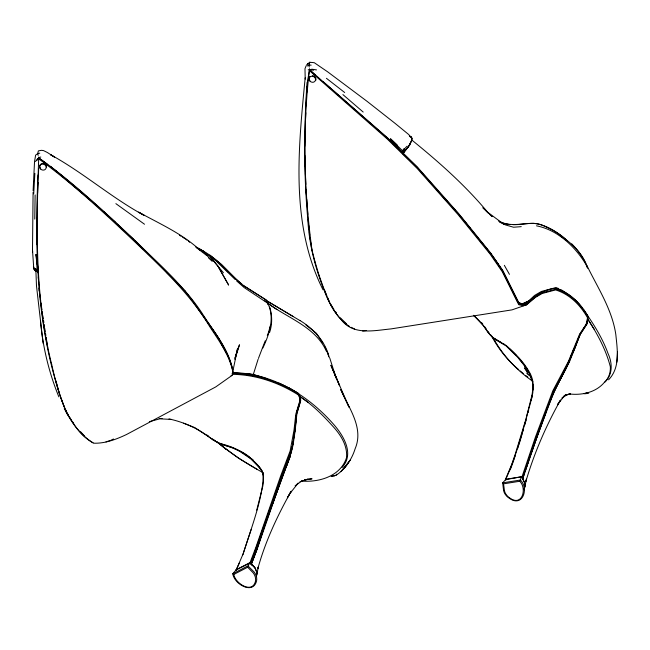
<?xml version="1.0" encoding="UTF-8"?>
<svg xmlns="http://www.w3.org/2000/svg" width="650" height="650" viewBox="0 0 650 650"><rect width="100%" height="100%" fill="white"/><g stroke="black" fill="none" stroke-linecap="round" stroke-linejoin="round"><path stroke-width="0.97" d="M37.375 217.75L36.977 244.676M33.654 266.931L32.5 250.088L33.085 192.351M532.951 389.87L532.919 384.329M34.767 219.099L35.124 194.927M232.708 370.216C228.784 348.757 213.297 331.329 202.093 313.227C184.356 286.284 159.794 265.094 137.126 242.507C105.942 213.135 74.571 183.552 39.699 158.559L38.781 157.926L38.675 158.819C36.319 227.589 34.678 297.221 51.683 364.471M304.744 146.331L305.167 131.536M38.001 174.98C34.336 255.019 36.961 337.781 66.601 413.189C73.564 424.328 81.144 436.434 93.015 442.796M37.611 193.188L38.041 182.471M305.451 121.664L305.809 112.742M306.085 105.804L306.475 96.923M256.62 575.234C257.603 570.001 253.606 565.597 249.681 562.738L236.307 569.684L232.789 573.763C234.081 584.009 253.021 595.083 256.571 581.003A13.211 11.302 18.5 0 0 254.166 572.041L247.959 565.866L232.789 573.763L233.789 574.454C235.17 583.399 252.208 594.206 255.458 581.352A12.488 10.684 18.5 0 0 253.167 572.845L247.674 567.231L233.789 574.454M256.384 576.542L256.888 572.349M33.117 190.726L34.531 161.541L35.653 154.968M38.399 174.752L38.675 168.927M312.033 250.453C303.94 190.986 302.323 130.171 309.368 70.549L309.522 69.647L310.749 70.704M33.703 193.895L34.856 173.347M307.019 82.623C303.94 128.326 303.672 174.2 307.856 219.846C309.091 243.669 314.949 266.947 323.708 289.071C328.827 303.298 336.399 318.004 349.464 326.389M306.702 93.031L307.101 86.222M503.547 483.836L504.481 490.929A12.496 10.693 18.4 0 0 510.242 498.314C522.161 506.569 527.191 488.743 519.781 481.26L503.547 483.836L502.686 482.844L505.936 479.229L522.023 476.726L522.884 476.889L523.128 477.726C521.869 479.749 525.558 482.536 524.842 485.282M586.877 265.484C597.797 287.934 612.154 309.416 615.826 334.596C617.354 349.822 620.392 367.64 608.562 379.827M295.319 428.407L293.548 438.766M295.433 426.538L295.864 420.964M616.85 362.115L617.5 352.072M294.889 429.878L295.002 428.179M296.091 418.177L296.327 415.391M505.854 480.171L505.936 479.229M295.425 422.906L295.628 421.029M296.026 417.267L296.229 415.382M239.639 562.445L236.015 570.367L243.059 554.028L251.233 529.36M292.841 444.852L293.199 441.902M305.175 77.837C298.431 148.33 290.071 224.185 323.009 289.794M532.326 395.59L532.699 392.746M524.745 486.013L524.274 489.166M524.648 487.549L524.712 482.852L522.616 478.489M524.136 489.824L524.997 485.201M309.53 71.882L309.522 69.647L307.328 82.331M292.784 444.096L293.166 441.431M294.06 435.581L294.474 432.729M293.556 438.945L293.637 438.433M256.766 575.153L258.342 566.873L257.798 568.758C265.289 541.548 277.339 515.791 291.176 491.278L287.844 496.949M233.123 369.947L237.64 348.238L235.056 358.507M524.696 487.402L526.435 479.156L525.907 481.333C534.219 453.009 546.073 425.718 560.519 400.01L557.448 404.763L563.721 396.695L562.185 398.044L566.321 394.761L564.038 395.704L570.082 393.762L565.281 395.281M247.674 567.231L249.681 562.738M292.459 445.9L290.014 456.942L282.141 476.97M292.638 445.778L289.778 457.023L286.276 466.871M256.726 510.161L262.86 485.916L263.388 481.463L262.901 474.183L261.601 470.641L258.863 467.131L250.811 458.802L239.728 451.368L232.602 447.655L219.521 443.918L194.838 427.627L183.552 423.174M528.003 412.693L528.718 409.841M531.123 400.343L532.09 396.541M269.604 332.402C272.399 324.212 272.244 315.307 269.701 307.076M268.669 331.939L270.27 325.853M296.701 412.563L298.878 404.999M296.749 412.596L299.471 403.138M251.834 564.834L252.988 565.663L251.257 564.419L251.534 563.339L251.006 562.583L281.434 476.45L291.029 451.084L292.63 444.641L294.873 430.048L296.611 414.115L300.479 401.05L300.316 397.451L298.667 394.136C278.752 381.444 255.637 373.904 232.026 373.352M520.52 439.506L522.186 433.745M522.738 431.819L523.575 428.935M524.688 425.092L526.077 420.29M234.894 359.426L239.468 344.776L234.999 357.866M267.556 378.909L253.321 374.441L258.091 359.296M265.476 523.477L257.278 548.275L251.233 564.363L250.031 562.664L255.873 547.357L280.572 476.247L290.127 451.019L294.044 429.902L295.823 414.05L299.739 401.164L299.658 397.873L298.212 394.851C278.623 382.493 255.97 374.733 232.757 374.335M524.648 472.452L522.551 478.684L522.023 476.726L535.559 436.719L552.841 390.78L568.433 361.335L579.548 334.303L586.137 324.358L587.527 317.777C580.539 305.273 569.53 294.052 555.547 289.933L542.108 293.507L535.348 297.448L526.663 304.777L523.242 305.752L518.708 304.688L502.263 271.716L490.092 254.093L458.014 214.549L417.227 168.521L387.392 139.141L309.368 70.549M522.567 478.644L524.582 472.461M517.554 448.703L520.236 440.473M522.884 476.889L536.323 437.157L553.605 391.202L569.099 361.717L574.023 348.627M523.128 477.726L536.559 437.978L553.881 391.991L569.416 361.936L580.393 334.116L586.95 323.863L588.136 316.558C581.019 303.859 569.871 292.394 555.636 288.259C544.212 289.412 534.844 295.693 526.63 303.152C524.217 304.452 521.406 304.249 518.984 303.103L502.653 270.27L490.701 253.061L458.624 213.549L417.828 167.586L387.952 138.222L323.229 81.794M531.269 453.148L546.341 411.393M242.873 554.767C250.754 529.141 261.357 503.409 263.477 476.588C263.112 468.683 256.092 463.613 250.998 458.453C240.264 448.142 225.103 446.924 212.769 439.839C200.078 429.455 184.941 422.329 168.984 418.933M473.647 315.429L483.316 325.553L488.012 332.459L493.285 338.236L506.049 345.889L517.822 357.427L526.573 368.436L529.417 373.433L532.529 381.932L532.675 390.024L532.066 394.802L525.826 419.469L515.214 454.285L511.721 464.457L505.359 479.692L521.56 476.726L519.781 481.26M512.281 464.36L515.141 456.032M571.456 355.184L566.28 367.965L553.442 392.576M524.867 471.575C536.153 440.334 545.512 408.111 560.706 378.487M524.932 471.583L527.792 463.328M251.257 564.419L257.156 549.006L281.791 477.839M265.306 524.201L291.484 451.62L293.101 444.754L295.246 430.016L296.871 413.806L300.698 400.611L300.381 396.825L298.488 393.396C278.939 381.387 256.547 372.783 233.391 372.759M272.74 503.498L289.957 456.942M579.776 334.604L574.827 348.522L563.574 373.108M257.091 549.023L251.282 564.208L255.003 567.751L256.839 572.496M550.249 401.042L550.956 399.165M265.346 301.275L264.883 300.617M258.432 358.41L262.486 347.815M267.312 335.481L268.328 332.824M306.134 65.78L304.98 68.737L305.207 79.129M510.177 469.893L511.964 465.278M262.827 346.938L265.257 340.779M262.892 347.986C269.303 334.181 275.048 317.915 267.743 303.241L244.278 287.666L236.608 280.889M571.642 354.738L580.158 334.457L586.771 324.309L588.112 317.289C581.133 304.631 570.017 293.337 555.929 289.161L542.474 292.744L535.697 296.701L526.979 304.037L523.551 304.98L519.163 303.948L502.775 271.066L490.628 253.508L464.49 221.268M267.654 302.323L267.93 304.631M505.7 479.343C514.662 459.973 520.309 439.278 526.264 418.852C529.059 404.211 538.005 387.514 529.831 372.938C524.03 362.253 515.304 353.454 506.22 345.516C500.134 341.575 492.846 338.991 488.524 332.857C484.413 326.292 479.383 320.336 473.501 315.299M409.297 145.161L410.702 142.244M560.649 378.471L562.9 374.034M563.355 373.141L566.28 367.965M287.389 497.721L291.176 491.278M408.054 147.16L408.882 145.827M51.504 363.724C58.159 392.657 66.422 426.636 93.6 443.194C105.113 443.633 116.374 439.335 126.604 434.46L215.751 386.912L232.066 375.399L233.066 373.311C230.157 356.013 219.188 341.039 209.739 326.658C190.612 294.604 163.183 269.092 136.532 243.449C105.227 213.826 73.572 184.218 38.675 158.819M580.092 333.726L581.141 332.142M582.197 330.566L586.918 323.456L587.917 319.28C597.423 334.002 606.003 349.724 610.35 366.795C610.675 372.686 608.758 378.398 604.329 382.403C596.001 392.364 582.164 395.379 569.725 394.006M342.152 467.415C354.534 453.911 343.647 435.784 333.759 424.491C318.549 407.176 299.983 392.429 278.834 383.061M33.426 266.858L33.8 269.019L35.246 270.782L37.269 271.602L37.919 269.945L35.1 268.889L35.636 269.588L37.919 269.945L35.1 268.889M232.221 374.571L233.301 372.531C228.069 345.572 207.797 324.147 193.221 301.771M289.648 493.87L298.171 483.104L296.782 484.477M35.498 161.517L37.749 158.494M332.158 475.751L335.709 475.499L336.716 474.151M36.863 160.461L38.992 157.698L40.788 157.007M407.639 147.826L402.602 153.327L405.072 150.475M604.768 382.184C612.893 374.822 612.454 363.009 608.124 353.738C602.379 337.805 593.247 323.408 583.489 309.668L587.551 316.127M402.602 153.327L403.853 152.124L402.204 151.214L407.079 146.193M306.54 64.992L309.717 62.262L314.283 62.701L327.689 71.858L367.161 101.408L395.062 123.354L408.866 134.656L410.605 137.418M404.471 148.509L402.204 151.214L404.471 148.509L404.544 149.346M403.853 152.124L408.265 146.973L411.442 141.066L412.035 138.255L410.979 136.386L409.386 136.102M403.479 152.896L410.061 144.528L412.084 138.694L411.036 136.841M516.896 300.463L518.269 302.705L521.422 303.664L523.51 303.574L528.491 301.096L534.617 295.409L541.409 291.452L554.897 287.861L561.762 290.127L569.993 295.726L577.086 301.608M36.376 154.724L37.7 153.498L39.764 153.197M562.185 398.044L565.216 395.623M562.128 398.084L566.321 394.761M309.717 62.262L308.929 65.065L309.229 67.023M295.124 485.769L301.673 481.114M307.491 63.814L308.141 63.359M335.709 475.499C345.109 469.495 351.869 459.298 355.136 448.736C364.106 427.733 348.668 407.932 340.722 389.48L349.001 407.144L330.882 365.243L339.617 385.848L332.995 369.33L335.514 376.732M528.491 301.096L522.324 303.745L518.269 302.705M307.271 65.967L308.929 65.065L311.179 65.122M236.064 569.912L251.006 562.583M251.241 564.436L251.639 564.233L254.954 567.897M110.963 440.221L113.474 438.994M526.663 304.777L512.038 309.863L390.991 328.908C373.433 330.598 352.576 335.725 340.576 318.882C329.404 306.556 324.464 290.412 318.988 275.064M105.983 441.902L110.134 440.497M299.991 481.699L307.913 479.139L304.403 480.041L312.065 478.814L308.1 479.115M231.051 375.716L232.066 375.399M565.134 395.33L567.312 394.648M149.321 421.671L159.827 418.836L171.6 419.437M308.157 69.826L309.562 69.477L313.544 70.241M584.716 393.453L587.137 392.892M331.541 475.889L333.109 475.532M567.036 394.721L570.505 394.103M522.364 478.717L522.836 478.644L521.56 476.726M362.602 331.045L366.251 330.525M585.293 393.608L588.746 393.217M331.142 476.361L334.49 476.003M521.259 226.647L513.565 227.232L505.627 224.973L499.826 222.211M584.009 393.746L587.519 393.51M512.923 224.689C522.308 224.916 531.659 221.65 540.979 224.64C549.502 228.312 557.992 232.391 564.858 238.761C574.673 245.822 583.18 255.572 586.983 267.191M301.421 481.041C319.036 482.568 340.511 476.32 346.507 457.771C347.644 446.192 341.291 435.711 333.864 427.407C323.757 416.098 312.951 405.202 300.292 396.736L300.292 400.303M159.136 418.413L162.094 418.567M244.953 373.474L253.321 374.441M254.483 374.652L233.309 372.808M311.683 69.176L316.501 69.899M536.477 225.826C557.497 229.897 574.584 246.098 585.609 263.851M502.418 222.974L509.966 224.681M220.618 443.755C237.177 447.306 252.476 457.064 262.113 471.087M556.018 287.674L558.642 288.502M499.858 221.902L501.564 222.617M498.477 221.008C509.503 227.167 521.942 223.356 533.699 223.34C545.586 224.567 556.197 231.376 565.24 238.818M257.246 469.389L238.615 458.234L225.152 448.305M263.299 472.777C247.626 464.271 232.188 454.569 218.53 443.04M197.007 247.723L200.395 249.324L205.961 253.281M196.926 247.553L205.107 252.557M351.13 327.291L354.575 329.006M198.762 248.861C216.109 256.482 227.484 272.123 241.556 284.074M195.691 247L197.332 247.861M198.161 248.308L203.97 251.444M292.906 316.347L266.24 300.479L299.983 320.596M288.665 387.709L297.863 393.201L299.788 396.589M212.339 438.945L215.142 440.627M179.449 235.268L181.025 236.218M494.293 338.341L501.134 342.493M502.848 343.525L504.554 344.565M182.577 237.177L184.876 238.648M266.094 299.967L243.092 285.407M206.537 254.109L215.979 260.853L235.251 279.589M532.878 381.322C516.547 370.216 502.686 355.249 493.196 337.902M276.892 309.546L267.386 302.957L266.427 300.129L243.457 285.472L235.771 278.85L221.439 264.339L209.852 255.101M504.229 224.526L486.298 211.209M202.751 251.534L204.263 252.582M246.724 455.382L249.007 456.958M559.317 235.178L567.426 240.898M300.267 396.784L307.962 402.244M115.871 203.645L144.511 224.242M305.996 325.024L316.42 333.304L319.15 337.504M36.676 270.814L38.228 271.936L35.555 271.017L34.133 269.295L33.759 267.166M207.025 435.077L208.544 436.183M299.683 320.361C313.243 328.437 324.732 340.771 328.884 356.184M47.799 164.621L38.781 157.926M525.541 375.424L527.808 377.106M530.839 379.348L532.358 380.477M185.64 239.143L186.94 240.102M411.556 139.831C439.059 162.102 465.847 185.819 488.451 213.176L482.95 207.919M196.341 247.577L206.676 255.474M326.422 78.293L344.679 92.519M216.686 441.521L223.592 447.102M50.334 166.327C94.737 201.687 135.915 240.866 175.825 281.182M50.156 166.359L56.908 171.827M59.158 173.656L91.975 201.5M342.908 94.591L363.179 112.044M518.724 369.639C507.455 360.327 498.266 348.668 491.473 335.749M520.236 370.947L523.266 373.555M218.627 443.007L225.851 449.231M98.832 207.496L100.352 208.829M103.399 211.502L105.69 213.501M252.046 459.062L253.516 460.354M208.658 257.961L212.306 261.202L202.898 251.225M489.97 214.63L492.164 216.621L483.056 207.691M401.546 152.076L390.593 138.881L397.118 144.901M315.616 75.351L309.798 69.997L387.855 138.539L417.723 167.936M346.418 323.733L340.373 317.882M200.143 250.323C182.423 233.699 159.664 223.795 138.629 212.127L144.519 215.605C111.54 197.779 83.346 172.616 50.472 154.659L54.6 157.138L47.328 152.474L43.453 150.572L41.454 150.321L38.358 150.889L37.7 153.498L38.179 155.407M509.933 349.042L516.222 355.298M115.359 222.463L107.973 215.499L112.312 219.716M118.316 225.249L126.441 232.911M129.391 235.698L133.088 239.176M134.566 240.573L143.227 248.966M167.05 272.781L173.412 278.858M404.284 155.033L408.655 159.266M410.832 161.379L417.381 167.724M530.416 376.431L526.866 372.978L528.564 374.912M113.758 221.13L115.204 222.536M147.526 253.167L152.539 258.074M154.684 260.171L161.127 266.476M392.608 143.309L397.572 148.192M400.416 150.987L417.462 167.732L441.773 195.244M33.849 267.832L35.636 269.588M402.423 153.303L403.845 154.724M390.593 138.881L403.366 151.629M188.524 241.166L189.613 242.247M161.842 267.174L185.339 291.395M221.666 265.216L228.093 271.928M490.612 334.848L491.741 336.042M84.459 435.988L80.6 431.754M441.423 194.951L450.816 205.4M452.831 207.643L455.512 210.624M441.48 194.976L458.534 213.964L469.869 227.793M571.813 243.88C578.541 250.998 584.935 258.741 587.706 268.279M481.382 322.392L482.714 323.911M68.494 415.439L64.261 408.704M223.421 272.781L210.316 256.986L217.986 266.232L228.564 284.944L217.986 266.232M518.733 358.166L523.38 363.789M479.895 240.533L484.161 245.692M485.989 247.902L492.026 255.539M461.346 217.441L463.231 219.741M578.256 303.062L582.343 308.132M488.077 331.63L489.084 332.922M335.424 311.577L336.464 312.934M184.99 291.046L193.602 302.169M526.752 370.923L524.396 367.827L527.451 372.426M210.99 327.153L215.849 334.067M493.212 257.181L498.558 264.599M72.142 421.192L73.759 423.451M523.957 364.593L529.807 373.986L532.561 381.745M498.802 265.403L501.995 269.904M490.246 253.069L491.392 254.719M493.114 257.205L495.974 261.341M214.898 333.003L217.124 336.221M319.694 338.349L322.766 342.859M210.982 327.259L214.338 332.207M484.949 326.991L485.989 328.543M203.271 315.697L206.018 319.832M207.114 321.482L209.308 324.781M216.832 335.587L218.798 338.634M69.542 417.178L71.102 419.583M332.865 307.718L333.881 309.311M587.876 319.321L594.197 329.266M504.335 265.314L509.454 274.365M330.241 303.534L332.361 306.922M67.608 413.952L68.575 415.561M224.908 350.049L221.902 344.581M324.789 346.84L328.348 354.331M511.274 288.933L512.224 290.696L511.103 288.324M493.285 337.894L495.105 341.283M503.368 272.472L506.326 278.216M326.641 351.764C315.794 326.787 287.714 318.256 267.386 302.957L267.191 301.99M219.196 339.381L224.323 349.237M499.029 265.493L500.443 268.166M513.841 294.019L516.108 298.659M514.922 296.083L512.598 291.46L513.435 293.191M225.071 350.707L226.224 352.974M508.666 283.221L510.356 286.739M506.716 279.004L508.276 282.376M225.331 350.805L226.159 352.641M515.328 296.855L516.766 300.178M65.536 409.784L66.641 412.344M58.866 396.866C49.026 372.832 42.811 347.084 40.495 321.181M327.852 354.039L329.306 357.549M327.519 297.375L329.347 301.803M324.301 289.437L326.787 295.612M61.019 398.174L64.074 406.372M262.454 472.022L263.469 474.833M336.139 378.202L329.777 358.069M315.136 262.096L319.15 275.779M311.87 249.706L315.299 262.819M55.998 380.9L59.321 393.624M38.813 156.975L38.992 157.698M37.221 270.961L36.091 254.426L37.359 262.34M310.042 238.022L310.351 239.964M310.651 241.914L310.96 243.864M311.261 245.814L311.716 248.731M44.151 324.48L44.46 326.479M44.769 328.469L45.232 331.467M45.549 333.466L45.858 335.465M46.166 337.464L47.101 343.452M47.409 345.451L47.718 347.449M39.569 293.963L40.016 296.92M40.308 298.886L40.601 300.852M40.901 302.827L41.933 309.717M42.226 311.683L42.526 313.649M42.819 315.616L43.266 318.573M43.558 320.539L43.851 322.506M300.016 398.434L300.243 400.27M43.103 343.281L36.481 285.838L35.904 270.904M308.108 219.424L308.401 222.357M308.701 225.298L309.099 229.214M309.4 232.148L309.692 235.089M36.091 254.426L36.863 263.973M306.069 189.426L306.475 195.423M306.751 199.428L307.158 205.424M307.426 209.422L307.767 214.419M36.977 254.678L37.391 261.747M37.635 265.785L38.049 272.846M38.285 276.884L38.651 282.937M38.943 287.983L39.13 291.013M32.5 250.088L32.614 252.054M309.522 68.705L309.562 69.477M304.752 155.285L305.159 166.335M305.419 173.363L305.825 184.413M310.074 81.144A3.583 3.209 28.8 0 1 309.969 76.497M312.423 75.692A3.583 3.209 28.8 0 1 315.762 80.454M40.674 168.984A3.583 3.209 28.6 0 1 41.697 163.694A3.583 3.209 28.6 0 1 46.605 167.058M502.686 482.844L503.604 490.742A13.211 11.302 18.4 0 0 509.681 498.517C522.738 507.52 529.076 488.418 520.439 480.025L502.686 482.844M350.066 460.257L343.298 469.178L350.066 460.257M347.222 464.222L340.99 471.575L347.222 464.222M309.221 79.836A3.315 2.966 28.6 0 0 314.673 81.559A3.315 2.966 28.6 0 0 313.097 76.375A3.315 2.966 28.6 0 0 309.221 79.836M39.829 167.676A3.315 2.966 28.5 0 0 45.273 169.398A3.315 2.966 28.5 0 0 43.704 164.214A3.315 2.966 28.5 0 0 39.829 167.676"/></g></svg>
